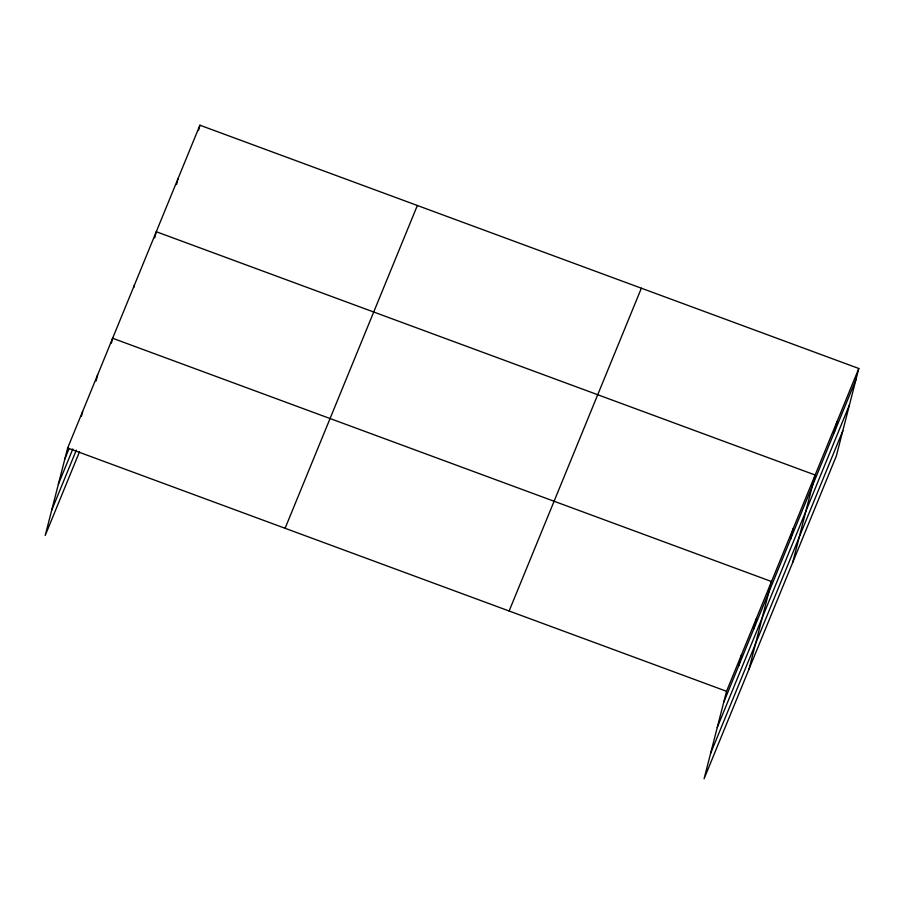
<?xml version="1.0" encoding="UTF-8"?>
<svg xmlns="http://www.w3.org/2000/svg" width="904" height="904" viewBox="0 0 904 904"><rect width="100%" height="100%" fill="white"/><g stroke="black" fill="none" stroke-linecap="round" stroke-linejoin="round"><path stroke-width="1.36" d="M858.8 368.493L726.545 691.289L704.08 778.796L836.336 456L858.8 368.493L199.92 125.204L67.664 448L45.2 535.507L79.462 451.887M81.405 416.303L82.659 411.422M96.073 380.946L97.643 374.832M111.373 343.136L112.638 338.254L771.519 581.532L749.043 669.039M133.826 287.438L134.459 284.986M154.708 237.842L156.279 231.729L815.159 475.018L792.695 562.525M176.529 184.574L178.099 178.472M198.665 130.097L199.92 125.204M738.715 665.694L741.54 654.699M753.699 629.116L756.524 618.121M790.514 539.27L793.339 528.275M834.155 432.745L836.98 421.75M64.839 458.995L69.122 448.542M58.364 484.25L72.817 448.972M51.686 510.263L76.309 450.158M285.099 528.286L417.354 205.49M509.121 611.002L641.365 288.207M723.731 702.284L855.975 379.488M717.245 727.528L849.489 404.732M710.567 753.54L842.81 430.756M67.664 448L726.545 691.289"/></g></svg>
